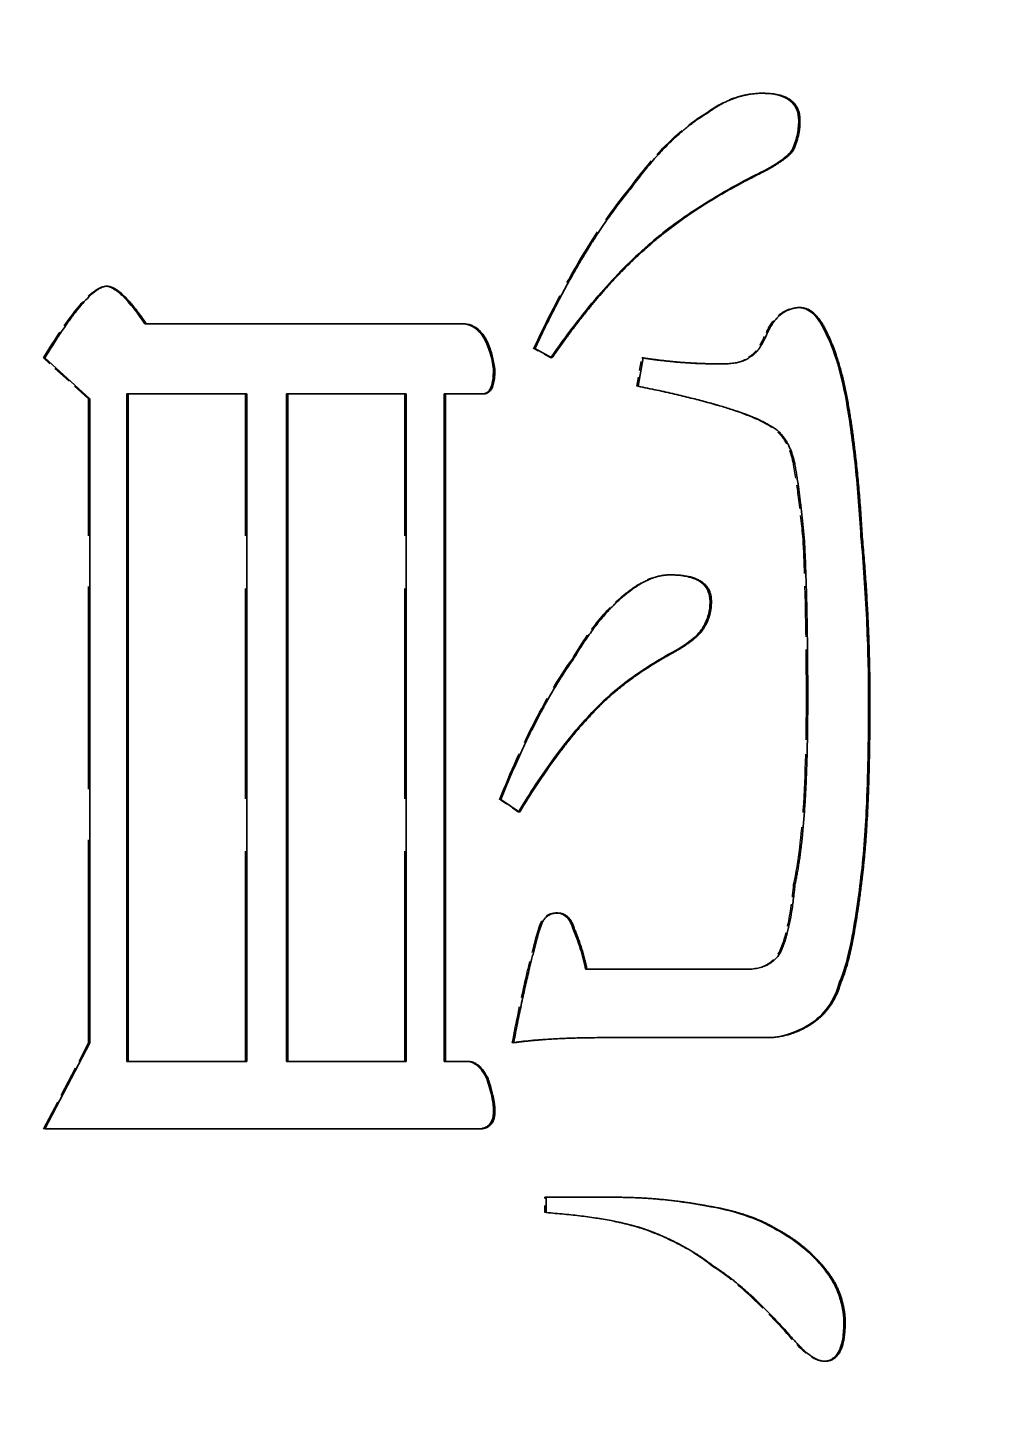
# Model space of a CAD drawing. Header units: millimetres. Extents: x 200 to 5740, y 200 to 4000.
# Drawn here: x 2758.97 to 2772.72, y 3363.52 to 3383.33 of the extents above; entities that cross this region are included whole.
import ezdxf

# ---------------------------------------------------------------- set-up
doc = ezdxf.new("R2010")
doc.units = ezdxf.units.MM
doc.header["$LTSCALE"] = 20
doc.linetypes.add('DASHED', pattern=[0.2067, 0.1654, -0.0413])
for name, color, linetype, lineweight in [('可見 (ISO)', 7, 'Continuous', 35), ('符號 (ISO)', 7, 'Continuous', 25), ('隱藏 (ISO)', 7, 'DASHED', 25)]:
    doc.layers.add(name, color=color, linetype=linetype, lineweight=lineweight)
doc.styles.add('註記文字 (JIS)', font='kaiu.ttf')
doc.dimstyles.new('預設 (JIS)$7', dxfattribs={"dimscale": 20, "dimtxt": 3, "dimasz": 2.5, "dimexe": 2, "dimexo": 1, "dimgap": 0.8, "dimtad": 1, "dimrnd": 1e-08, "dimdsep": 46, "dimtxsty": '註記文字 (JIS)', "dimblk": 'Filled-1', "dimcen": 0.09, "dimdle": 10, "dimclrd": 256, "dimclre": 256, "dimclrt": 256, "dimadec": 0, "dimazin": 2, "dimtfac": 0.833333, "dimtmove": 0, "dimatfit": 3, "dimfxl": 0, "dimtolj": 1, "dimtzin": 0, "dimlwd": -1, "dimlwe": -1, "dimarcsym": 0})

# ---------------------------------------------------------------- blocks, each defined once
blk = doc.blocks.new('Filled-1')
at = {"color": 0}
for p, q in [((0, 0), (-1, 0.16667)), ((-1, 0.16667), (-1, -0.16667)), ((-1, 0), (0, 0)), ((-1, -0.16667), (0, 0))]:
    blk.add_line(p, q, dxfattribs=at)
at = {"color": 0, "flags": 128}
blk.add_lwpolyline([(-1, -0.16667), (0, 0)], dxfattribs=at)
at = {"color": 0}
blk.add_solid([(-1, -0.16667), (0, 0), (-1, 0.16667), (-1, -0.16667)], dxfattribs=at)

msp = doc.modelspace()

# ---------------------------------------------------------------- linework, layer by layer
at = {"layer": '可見 (ISO)'}
for p, q in [((2769.86, 3381.586), (2769.842, 3381.586)), ((2760.652, 3379.119), (2760.633, 3379.119)), ((2760.652, 3379.119), (2765.153, 3379.119)), ((2759.851, 3378.049), (2759.208, 3378.633)), ((2766.427, 3378.633), (2766.184, 3378.766)), ((2767.652, 3378.231), (2767.725, 3378.633)), ((2765.614, 3378.475), (2765.595, 3378.475)), ((2768.841, 3378.548), (2768.823, 3378.548)), ((2759.851, 3368.884), (2759.851, 3378.049)), ((2760.378, 3378.122), (2760.378, 3368.616)), ((2760.397, 3378.122), (2760.378, 3378.122)), ((2762.083, 3378.122), (2760.397, 3378.122)), ((2760.397, 3378.122), (2760.397, 3368.616)), ((2762.083, 3368.616), (2762.083, 3378.122)), ((2762.647, 3378.122), (2762.647, 3368.616)), ((2762.666, 3378.122), (2762.647, 3378.122)), ((2764.352, 3378.122), (2762.666, 3378.122)), ((2762.666, 3378.122), (2762.666, 3368.616)), ((2764.352, 3368.616), (2764.352, 3378.122)), ((2764.892, 3378.122), (2764.892, 3368.616)), ((2764.91, 3378.122), (2764.892, 3378.122)), ((2765.456, 3378.122), (2764.91, 3378.122)), ((2764.91, 3378.122), (2764.91, 3368.616)), ((2770.843, 3376.092), (2770.825, 3376.092)), ((2768.598, 3374.804), (2768.58, 3374.804)), ((2768.198, 3374.463), (2768.18, 3374.463)), ((2766.985, 3373.552), (2766.966, 3373.552)), ((2765.966, 3372.166), (2765.699, 3372.348)), ((2766.742, 3370.513), (2766.724, 3370.513)), ((2766.924, 3369.929), (2766.906, 3369.929)), ((2766.924, 3369.929), (2769.181, 3369.929)), ((2770.54, 3369.747), (2770.521, 3369.747)), ((2770.103, 3369.139), (2770.084, 3369.139)), ((2767.227, 3368.957), (2767.209, 3368.957)), ((2769.496, 3368.957), (2767.227, 3368.957)), ((2759.208, 3367.656), (2759.851, 3368.884)), ((2760.397, 3368.616), (2760.378, 3368.616)), ((2760.397, 3368.616), (2762.083, 3368.616)), ((2762.666, 3368.616), (2762.647, 3368.616)), ((2762.666, 3368.616), (2764.352, 3368.616)), ((2764.91, 3368.616), (2764.892, 3368.616)), ((2764.91, 3368.616), (2765.238, 3368.616)), ((2765.517, 3368.373), (2765.498, 3368.373)), ((2765.383, 3367.656), (2759.208, 3367.656)), ((2766.342, 3366.465), (2766.342, 3366.684)), ((2766.342, 3366.684), (2767.312, 3366.684)), ((2768.635, 3366.562), (2768.616, 3366.562)), ((2769.642, 3366.222), (2769.623, 3366.222)), ((2770.224, 3365.772), (2770.206, 3365.772))]:
    msp.add_line(p, q, dxfattribs=at)
for points in [[(2768.659, 3382.133), (2769.023, 3382.401), (2769.423, 3382.401)], [(2769.423, 3382.401), (2769.957, 3382.401), (2769.957, 3382.012)], [(2767.555, 3381.052), (2768.089, 3381.793), (2768.659, 3382.133)], [(2769.957, 3382.012), (2769.957, 3381.793), (2769.86, 3381.586)], [(2769.86, 3381.586), (2769.739, 3381.428), (2769.339, 3381.234)], [(2769.339, 3381.234), (2768.38, 3380.748), (2767.773, 3380.201)], [(2766.184, 3378.766), (2766.864, 3380.225), (2767.555, 3381.052)], [(2767.773, 3380.201), (2767.106, 3379.617), (2766.427, 3378.633)], [(2759.208, 3378.633), (2759.827, 3379.654), (2760.093, 3379.654)], [(2760.093, 3379.654), (2760.288, 3379.654), (2760.652, 3379.119)], [(2769.496, 3378.997), (2769.666, 3379.35), (2769.957, 3379.35)], [(2769.957, 3379.35), (2770.164, 3379.35), (2770.321, 3379.034)], [(2765.153, 3379.119), (2765.517, 3379.119), (2765.614, 3378.475)], [(2769.242, 3378.645), (2769.375, 3378.706), (2769.496, 3378.997)], [(2770.321, 3379.034), (2770.54, 3378.608), (2770.649, 3377.94)], [(2767.725, 3378.633), (2768.271, 3378.548), (2768.841, 3378.548)], [(2768.841, 3378.548), (2769.132, 3378.548), (2769.242, 3378.645)], [(2765.614, 3378.475), (2765.614, 3378.122), (2765.456, 3378.122)], [(2769.545, 3377.66), (2769.132, 3377.928), (2767.652, 3378.231)], [(2770.649, 3377.94), (2770.782, 3377.162), (2770.843, 3376.092)], [(2769.885, 3377.113), (2769.8, 3377.526), (2769.545, 3377.66)], [(2770.018, 3376.056), (2769.957, 3376.712), (2769.885, 3377.113)], [(2770.067, 3373.758), (2770.067, 3375.18), (2770.018, 3376.056)], [(2770.843, 3376.092), (2770.952, 3374.901), (2770.952, 3373.758)], [(2767.555, 3375.326), (2767.834, 3375.545), (2768.113, 3375.545)], [(2768.113, 3375.545), (2768.696, 3375.545), (2768.696, 3375.168)], [(2766.73, 3374.342), (2767.13, 3375.022), (2767.555, 3375.326)], [(2768.696, 3375.168), (2768.696, 3374.962), (2768.598, 3374.804)], [(2768.598, 3374.804), (2768.514, 3374.646), (2768.198, 3374.463)], [(2768.198, 3374.463), (2767.446, 3374.062), (2766.985, 3373.552)], [(2765.699, 3372.348), (2766.208, 3373.612), (2766.73, 3374.342)], [(2769.885, 3371.133), (2770.067, 3371.947), (2770.067, 3373.758)], [(2770.952, 3373.758), (2770.952, 3372.105), (2770.843, 3371.242)], [(2766.985, 3373.552), (2766.487, 3373.029), (2765.966, 3372.166)], [(2769.666, 3370.148), (2769.824, 3370.452), (2769.885, 3371.133)], [(2770.843, 3371.242), (2770.71, 3370.112), (2770.54, 3369.747)], [(2766.257, 3370.513), (2766.318, 3370.731), (2766.5, 3370.731)], [(2766.5, 3370.731), (2766.682, 3370.731), (2766.742, 3370.513)], [(2765.881, 3368.884), (2766.063, 3369.844), (2766.257, 3370.513)], [(2766.742, 3370.513), (2766.864, 3370.233), (2766.924, 3369.929)], [(2769.181, 3369.929), (2769.521, 3369.929), (2769.666, 3370.148)], [(2770.54, 3369.747), (2770.431, 3369.346), (2770.103, 3369.139)], [(2770.103, 3369.139), (2769.8, 3368.957), (2769.496, 3368.957)], [(2767.227, 3368.957), (2766.378, 3368.957), (2765.881, 3368.884)], [(2765.238, 3368.616), (2765.395, 3368.616), (2765.517, 3368.373)], [(2765.517, 3368.373), (2765.614, 3368.094), (2765.614, 3367.911)], [(2765.614, 3367.911), (2765.614, 3367.656), (2765.383, 3367.656)], [(2767.312, 3366.684), (2767.992, 3366.684), (2768.635, 3366.562)], [(2768.635, 3366.562), (2769.242, 3366.465), (2769.642, 3366.222)], [(2767.773, 3366.222), (2767.227, 3366.404), (2766.342, 3366.465)], [(2768.732, 3365.699), (2768.332, 3366.015), (2767.773, 3366.222)], [(2769.642, 3366.222), (2769.982, 3366.039), (2770.224, 3365.772)], [(2770.224, 3365.772), (2770.443, 3365.541), (2770.528, 3365.298)], [(2769.86, 3364.666), (2769.217, 3365.395), (2768.732, 3365.699)], [(2770.528, 3365.298), (2770.6, 3365.091), (2770.6, 3364.909)], [(2770.6, 3364.909), (2770.6, 3364.35), (2770.309, 3364.35)], [(2770.309, 3364.35), (2770.127, 3364.35), (2769.86, 3364.666)]]:
    msp.add_open_spline(points, degree=2, dxfattribs=at)
for points, knots in [([(2769.415, 3382.401), (2769.474, 3382.4), (2769.536, 3382.396), (2769.645, 3382.377), (2769.696, 3382.363), (2769.781, 3382.322), (2769.816, 3382.299), (2769.875, 3382.239), (2769.897, 3382.206), (2769.931, 3382.118), (2769.939, 3382.065), (2769.939, 3382.012)], [-0.07433567, -0.07433567, -0.07433567, -0.07433567, -0.05641319, -0.05641319, -0.04094901, -0.04094901, -0.0282014, -0.0282014, -0.01590942, -0.01590942, 0, 0, 0, 0]), ([(2769.939, 3382.012), (2769.939, 3381.939), (2769.931, 3381.867), (2769.898, 3381.724), (2769.873, 3381.654), (2769.842, 3381.586)], [-0.04416521, -0.04416521, -0.04416521, -0.04416521, -0.02231497, -0.02231497, 0, 0, 0, 0]), ([(2769.842, 3381.586), (2769.797, 3381.529), (2769.729, 3381.472), (2769.55, 3381.351), (2769.43, 3381.287), (2769.32, 3381.234)], [-0.06480754, -0.06480754, -0.06480754, -0.06480754, -0.03655128, -0.03655128, 0, 0, 0, 0]), ([(2769.32, 3381.234), (2769.023, 3381.083), (2768.728, 3380.916), (2768.207, 3380.572), (2767.971, 3380.395), (2767.755, 3380.201)], [-0.1875241, -0.1875241, -0.1875241, -0.1875241, -0.0873141, -0.0873141, 0, 0, 0, 0]), ([(2767.755, 3380.201), (2767.516, 3379.992), (2767.292, 3379.758), (2766.846, 3379.239), (2766.622, 3378.941), (2766.413, 3378.64)], [-0.2061383, -0.2061383, -0.2061383, -0.2061383, -0.1108041, -0.1108041, -0.0008943, -0.0008943, -0.0008943, -0.0008943]), ([(2760.084, 3379.653), (2760.099, 3379.653), (2760.113, 3379.65), (2760.146, 3379.639), (2760.165, 3379.63), (2760.229, 3379.594), (2760.274, 3379.556), (2760.42, 3379.416), (2760.534, 3379.265), (2760.633, 3379.119)], [-0.0840024, -0.0840024, -0.0840024, -0.0840024, -0.07897447, -0.07897447, -0.07175725, -0.07175725, -0.05315247, -0.05315247, 0, 0, 0, 0]), ([(2769.947, 3379.35), (2769.979, 3379.349), (2770.009, 3379.342), (2770.074, 3379.316), (2770.105, 3379.295), (2770.201, 3379.212), (2770.257, 3379.125), (2770.303, 3379.034)], [-0.05423958, -0.05423958, -0.05423958, -0.05423958, -0.04336529, -0.04336529, -0.03069102, -0.03069102, 0, 0, 0, 0]), ([(2765.134, 3379.119), (2765.175, 3379.119), (2765.214, 3379.113), (2765.289, 3379.087), (2765.323, 3379.067), (2765.401, 3379.004), (2765.438, 3378.954), (2765.531, 3378.788), (2765.571, 3378.638), (2765.595, 3378.475)], [-0.1030516, -0.1030516, -0.1030516, -0.1030516, -0.0877324, -0.0877324, -0.0726786, -0.0726786, -0.0496436, -0.0496436, 0, 0, 0, 0]), ([(2770.303, 3379.034), (2770.382, 3378.88), (2770.444, 3378.713), (2770.553, 3378.35), (2770.597, 3378.143), (2770.63, 3377.94)], [-0.1137638, -0.1137638, -0.1137638, -0.1137638, -0.0618413, -0.0618413, 0, 0, 0, 0]), ([(2767.724, 3378.63), (2767.902, 3378.603), (2768.08, 3378.582), (2768.446, 3378.555), (2768.634, 3378.548), (2768.823, 3378.548)], [-0.1104958, -0.1104958, -0.1104958, -0.1104958, -0.0565982, -0.0565982, 0, 0, 0, 0]), ([(2765.595, 3378.475), (2765.595, 3378.417), (2765.592, 3378.354), (2765.576, 3378.264), (2765.566, 3378.229), (2765.542, 3378.183), (2765.532, 3378.167), (2765.508, 3378.144), (2765.497, 3378.136), (2765.469, 3378.125), (2765.453, 3378.122), (2765.438, 3378.122)], [-0.04200722, -0.04200722, -0.04200722, -0.04200722, -0.02470338, -0.02470338, -0.01455014, -0.01455014, -0.00905158, -0.00905158, -0.0047278, -0.0047278, 0, 0, 0, 0]), ([(2770.63, 3377.94), (2770.678, 3377.66), (2770.716, 3377.371), (2770.78, 3376.759), (2770.806, 3376.423), (2770.825, 3376.092)], [-0.1845263, -0.1845263, -0.1845263, -0.1845263, -0.099365, -0.099365, 0, 0, 0, 0]), ([(2770.825, 3376.092), (2770.861, 3375.7), (2770.888, 3375.307), (2770.924, 3374.528), (2770.934, 3374.143), (2770.934, 3373.758)], [-0.2337278, -0.2337278, -0.2337278, -0.2337278, -0.1155245, -0.1155245, 0, 0, 0, 0]), ([(2768.106, 3375.545), (2768.175, 3375.545), (2768.247, 3375.54), (2768.372, 3375.518), (2768.431, 3375.503), (2768.522, 3375.459), (2768.558, 3375.436), (2768.616, 3375.378), (2768.637, 3375.345), (2768.67, 3375.264), (2768.677, 3375.216), (2768.677, 3375.168)], [-0.07734807, -0.07734807, -0.07734807, -0.07734807, -0.0565812, -0.0565812, -0.03910647, -0.03910647, -0.02627245, -0.02627245, -0.01439854, -0.01439854, 0, 0, 0, 0]), ([(2768.677, 3375.168), (2768.677, 3375.103), (2768.67, 3375.037), (2768.637, 3374.914), (2768.613, 3374.857), (2768.58, 3374.804)], [-0.03842804, -0.03842804, -0.03842804, -0.03842804, -0.01871097, -0.01871097, 0, 0, 0, 0]), ([(2768.58, 3374.804), (2768.548, 3374.744), (2768.495, 3374.689), (2768.36, 3374.574), (2768.267, 3374.514), (2768.18, 3374.463)], [-0.05306214, -0.05306214, -0.05306214, -0.05306214, -0.03029409, -0.03029409, 0, 0, 0, 0]), ([(2768.18, 3374.463), (2767.944, 3374.337), (2767.714, 3374.195), (2767.308, 3373.89), (2767.128, 3373.73), (2766.966, 3373.552)], [-0.152535, -0.152535, -0.152535, -0.152535, -0.0721933, -0.0721933, 0, 0, 0, 0]), ([(2770.934, 3373.758), (2770.934, 3373.285), (2770.927, 3372.777), (2770.892, 3371.964), (2770.867, 3371.58), (2770.825, 3371.242)], [-0.2451583, -0.2451583, -0.2451583, -0.2451583, -0.102139, -0.102139, 0, 0, 0, 0]), ([(2766.966, 3373.552), (2766.786, 3373.362), (2766.618, 3373.154), (2766.282, 3372.698), (2766.111, 3372.436), (2765.953, 3372.175)], [-0.1710547, -0.1710547, -0.1710547, -0.1710547, -0.0927229, -0.0927229, -0.0010412, -0.0010412, -0.0010412, -0.0010412]), ([(2770.825, 3371.242), (2770.787, 3370.922), (2770.733, 3370.533), (2770.627, 3370.051), (2770.58, 3369.874), (2770.521, 3369.747)], [-0.1233971, -0.1233971, -0.1233971, -0.1233971, -0.0419515, -0.0419515, 0, 0, 0, 0]), ([(2766.49, 3370.731), (2766.509, 3370.731), (2766.528, 3370.728), (2766.566, 3370.718), (2766.585, 3370.71), (2766.628, 3370.684), (2766.649, 3370.663), (2766.694, 3370.602), (2766.711, 3370.557), (2766.724, 3370.513)], [-0.03459712, -0.03459712, -0.03459712, -0.03459712, -0.02893313, -0.02893313, -0.02276123, -0.02276123, -0.01377221, -0.01377221, 0, 0, 0, 0]), ([(2766.724, 3370.513), (2766.764, 3370.419), (2766.8, 3370.324), (2766.86, 3370.129), (2766.886, 3370.03), (2766.906, 3369.929)], [-0.06130124, -0.06130124, -0.06130124, -0.06130124, -0.03077591, -0.03077591, 0, 0, 0, 0]), ([(2770.521, 3369.747), (2770.487, 3369.62), (2770.434, 3369.501), (2770.283, 3369.291), (2770.192, 3369.207), (2770.084, 3369.139)], [-0.07747875, -0.07747875, -0.07747875, -0.07747875, -0.03810028, -0.03810028, 0, 0, 0, 0]), ([(2770.084, 3369.139), (2769.989, 3369.082), (2769.888, 3369.034), (2769.682, 3368.973), (2769.581, 3368.957), (2769.478, 3368.957)], [-0.0644965, -0.0644965, -0.0644965, -0.0644965, -0.03104006, -0.03104006, 0, 0, 0, 0]), ([(2767.209, 3368.957), (2766.959, 3368.957), (2766.697, 3368.952), (2766.264, 3368.929), (2766.065, 3368.913), (2765.881, 3368.887)], [-0.1326949, -0.1326949, -0.1326949, -0.1326949, -0.0574347, -0.0574347, -0.0019127, -0.0019127, -0.0019127, -0.0019127]), ([(2765.219, 3368.616), (2765.246, 3368.616), (2765.271, 3368.611), (2765.322, 3368.59), (2765.346, 3368.574), (2765.42, 3368.51), (2765.463, 3368.444), (2765.498, 3368.373)], [-0.04232986, -0.04232986, -0.04232986, -0.04232986, -0.03331528, -0.03331528, -0.02359017, -0.02359017, 0, 0, 0, 0]), ([(2765.498, 3368.373), (2765.527, 3368.291), (2765.553, 3368.203), (2765.585, 3368.051), (2765.595, 3367.98), (2765.595, 3367.911)], [-0.04672198, -0.04672198, -0.04672198, -0.04672198, -0.02049587, -0.02049587, 0, 0, 0, 0]), ([(2765.595, 3367.911), (2765.595, 3367.885), (2765.594, 3367.858), (2765.584, 3367.809), (2765.578, 3367.787), (2765.558, 3367.745), (2765.546, 3367.727), (2765.511, 3367.694), (2765.491, 3367.682), (2765.436, 3367.661), (2765.4, 3367.656), (2765.365, 3367.656)], [-0.03947742, -0.03947742, -0.03947742, -0.03947742, -0.0314828, -0.0314828, -0.02466176, -0.02466176, -0.0177663, -0.0177663, -0.01050298, -0.01050298, 0, 0, 0, 0]), ([(2767.294, 3366.684), (2767.518, 3366.684), (2767.741, 3366.674), (2768.183, 3366.633), (2768.401, 3366.603), (2768.616, 3366.562)], [-0.1333271, -0.1333271, -0.1333271, -0.1333271, -0.0660394, -0.0660394, 0, 0, 0, 0]), ([(2768.616, 3366.562), (2768.804, 3366.532), (2768.992, 3366.489), (2769.329, 3366.375), (2769.482, 3366.308), (2769.623, 3366.222)], [-0.1068583, -0.1068583, -0.1068583, -0.1068583, -0.0498246, -0.0498246, 0, 0, 0, 0]), ([(2769.623, 3366.222), (2769.734, 3366.162), (2769.84, 3366.095), (2770.035, 3365.944), (2770.124, 3365.862), (2770.206, 3365.772)], [-0.07418107, -0.07418107, -0.07418107, -0.07418107, -0.0364838, -0.0364838, 0, 0, 0, 0]), ([(2770.206, 3365.772), (2770.274, 3365.7), (2770.337, 3365.622), (2770.439, 3365.463), (2770.48, 3365.383), (2770.509, 3365.298)], [-0.05673881, -0.05673881, -0.05673881, -0.05673881, -0.02689016, -0.02689016, 0, 0, 0, 0]), ([(2770.509, 3365.298), (2770.532, 3365.233), (2770.551, 3365.165), (2770.575, 3365.035), (2770.582, 3364.972), (2770.582, 3364.909)], [-0.03975595, -0.03975595, -0.03975595, -0.03975595, -0.0189712, -0.0189712, 0, 0, 0, 0]), ([(2770.582, 3364.909), (2770.582, 3364.831), (2770.578, 3364.747), (2770.555, 3364.611), (2770.539, 3364.55), (2770.498, 3364.466), (2770.479, 3364.437), (2770.434, 3364.394), (2770.411, 3364.378), (2770.358, 3364.356), (2770.33, 3364.351), (2770.301, 3364.35)], [-0.06986239, -0.06986239, -0.06986239, -0.06986239, -0.04625586, -0.04625586, -0.02843829, -0.02843829, -0.01824405, -0.01824405, -0.00971784, -0.00971784, -0.00100374, -0.00100374, -0.00100374, -0.00100374])]:
    msp.add_open_spline(points, degree=3, knots=knots, dxfattribs=at)
at = {"layer": '隱藏 (ISO)', "ltscale": 0.02847}
for p, q in [((2769.423, 3382.401), (2769.405, 3382.401)), ((2768.659, 3382.133), (2768.641, 3382.133)), ((2767.555, 3381.052), (2767.537, 3381.052)), ((2760.093, 3379.654), (2760.075, 3379.654)), ((2769.957, 3379.35), (2769.939, 3379.35)), ((2769.496, 3378.997), (2769.478, 3378.997)), ((2759.208, 3378.633), (2759.189, 3378.633)), ((2766.184, 3378.766), (2766.166, 3378.766)), ((2766.427, 3378.633), (2766.408, 3378.633)), ((2767.725, 3378.633), (2767.706, 3378.633)), ((2769.242, 3378.645), (2769.223, 3378.645)), ((2767.652, 3378.231), (2767.634, 3378.231)), ((2759.851, 3378.049), (2759.832, 3378.049)), ((2769.545, 3377.66), (2769.526, 3377.66)), ((2769.885, 3377.113), (2769.866, 3377.113)), ((2770.018, 3376.056), (2770, 3376.056)), ((2768.113, 3375.545), (2768.095, 3375.545)), ((2767.555, 3375.326), (2767.537, 3375.326)), ((2766.73, 3374.342), (2766.712, 3374.342)), ((2765.699, 3372.348), (2765.68, 3372.348)), ((2765.966, 3372.166), (2765.947, 3372.166)), ((2769.885, 3371.133), (2769.866, 3371.133)), ((2766.5, 3370.731), (2766.481, 3370.731)), ((2769.666, 3370.148), (2769.648, 3370.148)), ((2759.851, 3368.884), (2759.832, 3368.884)), ((2765.881, 3368.884), (2765.862, 3368.884)), ((2759.208, 3367.656), (2759.189, 3367.656)), ((2766.342, 3366.684), (2766.323, 3366.684)), ((2766.342, 3366.465), (2766.323, 3366.465)), ((2767.773, 3366.222), (2767.755, 3366.222)), ((2768.732, 3365.699), (2768.714, 3365.699)), ((2769.86, 3364.666), (2769.842, 3364.666)), ((2770.309, 3364.35), (2770.291, 3364.35))]:
    msp.add_line(p, q, dxfattribs=at)
at = {"layer": '隱藏 (ISO)', "ltscale": 0.082677}
msp.add_line((2759.832, 3378.049), (2759.189, 3378.633), dxfattribs=at)
at = {"layer": '隱藏 (ISO)', "ltscale": 0.026324}
msp.add_line((2766.408, 3378.633), (2766.166, 3378.766), dxfattribs=at)
at = {"layer": '隱藏 (ISO)', "ltscale": 0.038728}
msp.add_line((2767.634, 3378.231), (2767.706, 3378.633), dxfattribs=at)
at = {"layer": '隱藏 (ISO)', "ltscale": 0.872757}
msp.add_line((2759.832, 3368.884), (2759.832, 3378.049), dxfattribs=at)
at = {"layer": '隱藏 (ISO)', "ltscale": 0.905171}
for p, q in [((2762.065, 3368.616), (2762.065, 3378.122)), ((2764.334, 3368.616), (2764.334, 3378.122))]:
    msp.add_line(p, q, dxfattribs=at)
at = {"layer": '隱藏 (ISO)', "ltscale": 0.030724}
msp.add_line((2765.947, 3372.166), (2765.68, 3372.348), dxfattribs=at)
at = {"layer": '隱藏 (ISO)', "ltscale": 0.131942}
msp.add_line((2759.189, 3367.656), (2759.832, 3368.884), dxfattribs=at)
at = {"layer": '隱藏 (ISO)', "ltscale": 0.020737}
msp.add_line((2766.323, 3366.465), (2766.323, 3366.684), dxfattribs=at)
at = {"layer": '隱藏 (ISO)', "ltscale": 0.078501}
msp.add_open_spline([(2768.641, 3382.133), (2768.755, 3382.218), (2768.88, 3382.287), (2769.14, 3382.378), (2769.271, 3382.401), (2769.405, 3382.401)], degree=3, knots=[-0.08306657, -0.08306657, -0.08306657, -0.08306657, -0.04033401, -0.04033401, 0, 0, 0, 0], dxfattribs=at)
at = {"layer": '隱藏 (ISO)', "ltscale": 0.000821384}
msp.add_open_spline([(2769.405, 3382.401), (2769.408, 3382.401), (2769.411, 3382.401), (2769.415, 3382.401)], degree=3, dxfattribs=at)
at = {"layer": '隱藏 (ISO)', "ltscale": 0.148262}
msp.add_open_spline([(2767.537, 3381.052), (2767.699, 3381.278), (2767.881, 3381.498), (2768.249, 3381.859), (2768.437, 3382.012), (2768.641, 3382.133)], degree=3, knots=[-0.1551238, -0.1551238, -0.1551238, -0.1551238, -0.0714259, -0.0714259, 0, 0, 0, 0], dxfattribs=at)
at = {"layer": '隱藏 (ISO)', "ltscale": 0.254511}
msp.add_open_spline([(2766.166, 3378.766), (2766.37, 3379.206), (2766.599, 3379.651), (2767.052, 3380.406), (2767.282, 3380.748), (2767.537, 3381.052)], degree=3, knots=[-0.2645998, -0.2645998, -0.2645998, -0.2645998, -0.1189348, -0.1189348, 0, 0, 0, 0], dxfattribs=at)
at = {"layer": '隱藏 (ISO)', "ltscale": 0.131476}
msp.add_open_spline([(2759.189, 3378.633), (2759.35, 3378.898), (2759.533, 3379.177), (2759.77, 3379.458), (2759.847, 3379.538), (2759.95, 3379.611), (2759.983, 3379.631), (2760.036, 3379.65), (2760.055, 3379.654), (2760.075, 3379.654)], degree=3, knots=[-0.112031, -0.112031, -0.112031, -0.112031, -0.0441752, -0.0441752, -0.0167385, -0.0167385, -0.0059381, -0.0059381, 0, 0, 0, 0], dxfattribs=at)
at = {"layer": '隱藏 (ISO)', "ltscale": 0.000781421}
msp.add_open_spline([(2760.075, 3379.654), (2760.078, 3379.654), (2760.081, 3379.654), (2760.084, 3379.653)], degree=3, dxfattribs=at)
at = {"layer": '隱藏 (ISO)', "ltscale": 0.058551}
msp.add_open_spline([(2769.478, 3378.997), (2769.518, 3379.081), (2769.57, 3379.163), (2769.677, 3379.265), (2769.723, 3379.296), (2769.827, 3379.34), (2769.882, 3379.35), (2769.939, 3379.35)], degree=3, knots=[-0.06167278, -0.06167278, -0.06167278, -0.06167278, -0.03384353, -0.03384353, -0.01713554, -0.01713554, 0, 0, 0, 0], dxfattribs=at)
at = {"layer": '隱藏 (ISO)', "ltscale": 0.000653173}
msp.add_open_spline([(2769.939, 3379.35), (2769.942, 3379.35), (2769.944, 3379.35), (2769.947, 3379.35)], degree=3, dxfattribs=at)
at = {"layer": '隱藏 (ISO)', "ltscale": 0.042185}
msp.add_open_spline([(2769.223, 3378.645), (2769.247, 3378.656), (2769.269, 3378.672), (2769.313, 3378.711), (2769.335, 3378.737), (2769.403, 3378.832), (2769.445, 3378.919), (2769.478, 3378.997)], degree=3, knots=[-0.04307607, -0.04307607, -0.04307607, -0.04307607, -0.03512532, -0.03512532, -0.02546054, -0.02546054, 0, 0, 0, 0], dxfattribs=at)
at = {"layer": '隱藏 (ISO)', "ltscale": 0.000751762}
msp.add_open_spline([(2766.413, 3378.64), (2766.412, 3378.638), (2766.41, 3378.635), (2766.408, 3378.633)], degree=3, dxfattribs=at)
at = {"layer": '隱藏 (ISO)', "ltscale": 0.00163}
msp.add_open_spline([(2767.706, 3378.633), (2767.712, 3378.632), (2767.718, 3378.631), (2767.724, 3378.63)], degree=3, dxfattribs=at)
at = {"layer": '隱藏 (ISO)', "ltscale": 0.039983}
msp.add_open_spline([(2768.823, 3378.548), (2768.95, 3378.548), (2769.061, 3378.562), (2769.172, 3378.608), (2769.2, 3378.624), (2769.223, 3378.645)], degree=3, knots=[-0.03606126, -0.03606126, -0.03606126, -0.03606126, -0.00940256, -0.00940256, 0, 0, 0, 0], dxfattribs=at)
at = {"layer": '隱藏 (ISO)', "ltscale": 0.189227}
msp.add_open_spline([(2769.526, 3377.66), (2769.376, 3377.758), (2769.132, 3377.851), (2768.469, 3378.051), (2768.017, 3378.153), (2767.634, 3378.231)], degree=3, knots=[-0.2066127, -0.2066127, -0.2066127, -0.2066127, -0.1177441, -0.1177441, 0, 0, 0, 0], dxfattribs=at)
at = {"layer": '隱藏 (ISO)', "ltscale": 0.063353}
msp.add_open_spline([(2769.866, 3377.113), (2769.849, 3377.195), (2769.826, 3377.278), (2769.764, 3377.419), (2769.728, 3377.481), (2769.638, 3377.587), (2769.586, 3377.629), (2769.526, 3377.66)], degree=3, knots=[-0.06670226, -0.06670226, -0.06670226, -0.06670226, -0.04158553, -0.04158553, -0.02027945, -0.02027945, 0, 0, 0, 0], dxfattribs=at)
at = {"layer": '隱藏 (ISO)', "ltscale": 0.101446}
msp.add_open_spline([(2770, 3376.056), (2769.982, 3376.251), (2769.96, 3376.454), (2769.917, 3376.8), (2769.893, 3376.962), (2769.866, 3377.113)], degree=3, knots=[-0.1049025, -0.1049025, -0.1049025, -0.1049025, -0.0460139, -0.0460139, 0, 0, 0, 0], dxfattribs=at)
at = {"layer": '隱藏 (ISO)', "ltscale": 0.218768}
msp.add_open_spline([(2770.048, 3373.758), (2770.048, 3374.18), (2770.045, 3374.621), (2770.029, 3375.373), (2770.018, 3375.726), (2770, 3376.056)], degree=3, knots=[-0.2260321, -0.2260321, -0.2260321, -0.2260321, -0.0990347, -0.0990347, 0, 0, 0, 0], dxfattribs=at)
at = {"layer": '隱藏 (ISO)', "ltscale": 0.058173}
msp.add_open_spline([(2767.537, 3375.326), (2767.622, 3375.393), (2767.716, 3375.451), (2767.906, 3375.526), (2767.999, 3375.545), (2768.095, 3375.545)], degree=3, knots=[-0.06142158, -0.06142158, -0.06142158, -0.06142158, -0.02879612, -0.02879612, 0, 0, 0, 0], dxfattribs=at)
at = {"layer": '隱藏 (ISO)', "ltscale": 0.000977387}
msp.add_open_spline([(2768.095, 3375.545), (2768.098, 3375.545), (2768.102, 3375.545), (2768.106, 3375.545)], degree=3, dxfattribs=at)
at = {"layer": '隱藏 (ISO)', "ltscale": 0.123188}
msp.add_open_spline([(2766.712, 3374.342), (2766.831, 3374.545), (2766.967, 3374.748), (2767.241, 3375.075), (2767.381, 3375.215), (2767.537, 3375.326)], degree=3, knots=[-0.1282912, -0.1282912, -0.1282912, -0.1282912, -0.0575222, -0.0575222, 0, 0, 0, 0], dxfattribs=at)
at = {"layer": '隱藏 (ISO)', "ltscale": 0.214215}
msp.add_open_spline([(2765.68, 3372.348), (2765.833, 3372.728), (2766.005, 3373.115), (2766.345, 3373.773), (2766.519, 3374.072), (2766.712, 3374.342)], degree=3, knots=[-0.2224473, -0.2224473, -0.2224473, -0.2224473, -0.0994554, -0.0994554, 0, 0, 0, 0], dxfattribs=at)
at = {"layer": '隱藏 (ISO)', "ltscale": 0.250965}
msp.add_open_spline([(2769.866, 3371.133), (2769.94, 3371.461), (2769.98, 3371.863), (2770.038, 3372.7), (2770.048, 3373.254), (2770.048, 3373.758)], degree=3, knots=[-0.2509794, -0.2509794, -0.2509794, -0.2509794, -0.151137, -0.151137, 0, 0, 0, 0], dxfattribs=at)
at = {"layer": '隱藏 (ISO)', "ltscale": 0.000891866}
msp.add_open_spline([(2765.953, 3372.175), (2765.951, 3372.172), (2765.949, 3372.169), (2765.947, 3372.166)], degree=3, dxfattribs=at)
at = {"layer": '隱藏 (ISO)', "ltscale": 0.096482}
msp.add_open_spline([(2769.648, 3370.148), (2769.707, 3370.262), (2769.75, 3370.404), (2769.823, 3370.734), (2769.849, 3370.941), (2769.866, 3371.133)], degree=3, knots=[-0.1011927, -0.1011927, -0.1011927, -0.1011927, -0.0575944, -0.0575944, 0, 0, 0, 0], dxfattribs=at)
at = {"layer": '隱藏 (ISO)', "ltscale": 0.033765}
msp.add_open_spline([(2766.238, 3370.513), (2766.247, 3370.544), (2766.258, 3370.575), (2766.287, 3370.628), (2766.303, 3370.651), (2766.342, 3370.689), (2766.364, 3370.704), (2766.418, 3370.727), (2766.449, 3370.731), (2766.481, 3370.731)], degree=3, knots=[-0.03568434, -0.03568434, -0.03568434, -0.03568434, -0.02598692, -0.02598692, -0.01769288, -0.01769288, -0.00950313, -0.00950313, 0, 0, 0, 0], dxfattribs=at)
at = {"layer": '隱藏 (ISO)', "ltscale": 0.000779231}
msp.add_open_spline([(2766.481, 3370.731), (2766.484, 3370.731), (2766.487, 3370.731), (2766.49, 3370.731)], degree=3, dxfattribs=at)
at = {"layer": '隱藏 (ISO)', "ltscale": 0.159178}
msp.add_open_spline([(2765.862, 3368.884), (2765.918, 3369.178), (2765.98, 3369.479), (2766.104, 3370.017), (2766.168, 3370.27), (2766.238, 3370.513)], degree=3, knots=[-0.1658634, -0.1658634, -0.1658634, -0.1658634, -0.0758268, -0.0758268, 0, 0, 0, 0], dxfattribs=at)
at = {"layer": '隱藏 (ISO)', "ltscale": 0.052943}
msp.add_open_spline([(2769.162, 3369.929), (2769.229, 3369.929), (2769.298, 3369.936), (2769.419, 3369.967), (2769.473, 3369.989), (2769.572, 3370.055), (2769.614, 3370.098), (2769.648, 3370.148)], degree=3, knots=[-0.05595187, -0.05595187, -0.05595187, -0.05595187, -0.03577589, -0.03577589, -0.01819011, -0.01819011, 0, 0, 0, 0], dxfattribs=at)
at = {"layer": '隱藏 (ISO)', "ltscale": 0.001726}
msp.add_open_spline([(2765.881, 3368.887), (2765.875, 3368.886), (2765.869, 3368.885), (2765.862, 3368.884)], degree=3, dxfattribs=at)
at = {"layer": '隱藏 (ISO)', "ltscale": 0.138799}
msp.add_open_spline([(2767.755, 3366.222), (2767.553, 3366.289), (2767.334, 3366.338), (2766.862, 3366.418), (2766.588, 3366.447), (2766.323, 3366.465)], degree=3, knots=[-0.1437999, -0.1437999, -0.1437999, -0.1437999, -0.0797868, -0.0797868, 0, 0, 0, 0], dxfattribs=at)
at = {"layer": '隱藏 (ISO)', "ltscale": 0.104451}
msp.add_open_spline([(2768.714, 3365.699), (2768.576, 3365.808), (2768.428, 3365.904), (2768.107, 3366.079), (2767.933, 3366.156), (2767.755, 3366.222)], degree=3, knots=[-0.1097896, -0.1097896, -0.1097896, -0.1097896, -0.0570031, -0.0570031, 0, 0, 0, 0], dxfattribs=at)
at = {"layer": '隱藏 (ISO)', "ltscale": 0.146217}
msp.add_open_spline([(2769.842, 3364.666), (2769.654, 3364.879), (2769.448, 3365.097), (2769.078, 3365.435), (2768.898, 3365.584), (2768.714, 3365.699)], degree=3, knots=[-0.1508804, -0.1508804, -0.1508804, -0.1508804, -0.0652684, -0.0652684, 0, 0, 0, 0], dxfattribs=at)
at = {"layer": '隱藏 (ISO)', "ltscale": 0.053649}
msp.add_open_spline([(2770.291, 3364.35), (2770.258, 3364.35), (2770.225, 3364.358), (2770.157, 3364.384), (2770.121, 3364.406), (2770.003, 3364.489), (2769.918, 3364.575), (2769.842, 3364.666)], degree=3, knots=[-0.06066173, -0.06066173, -0.06066173, -0.06066173, -0.04936845, -0.04936845, -0.03554636, -0.03554636, 0, 0, 0, 0], dxfattribs=at)
at = {"layer": '隱藏 (ISO)', "ltscale": 0.000854107}
msp.add_open_spline([(2770.301, 3364.35), (2770.297, 3364.35), (2770.294, 3364.35), (2770.291, 3364.35)], degree=3, dxfattribs=at)

# ---------------------------------------------------------------- leaders
at = {"layer": '符號 (ISO)', "annotation_type": 0, "has_hookline": 1, "hookline_direction": 0, "text_width": 308.323}
msp.add_leader([(2398.637, 3240.24), (2904.039, 3550.571), (2954.039, 3550.571)], dimstyle='預設 (JIS)$7', override={"dimgap": 0, "dimtad": 1}, dxfattribs=at)

doc.saveas('drawing.dxf')
